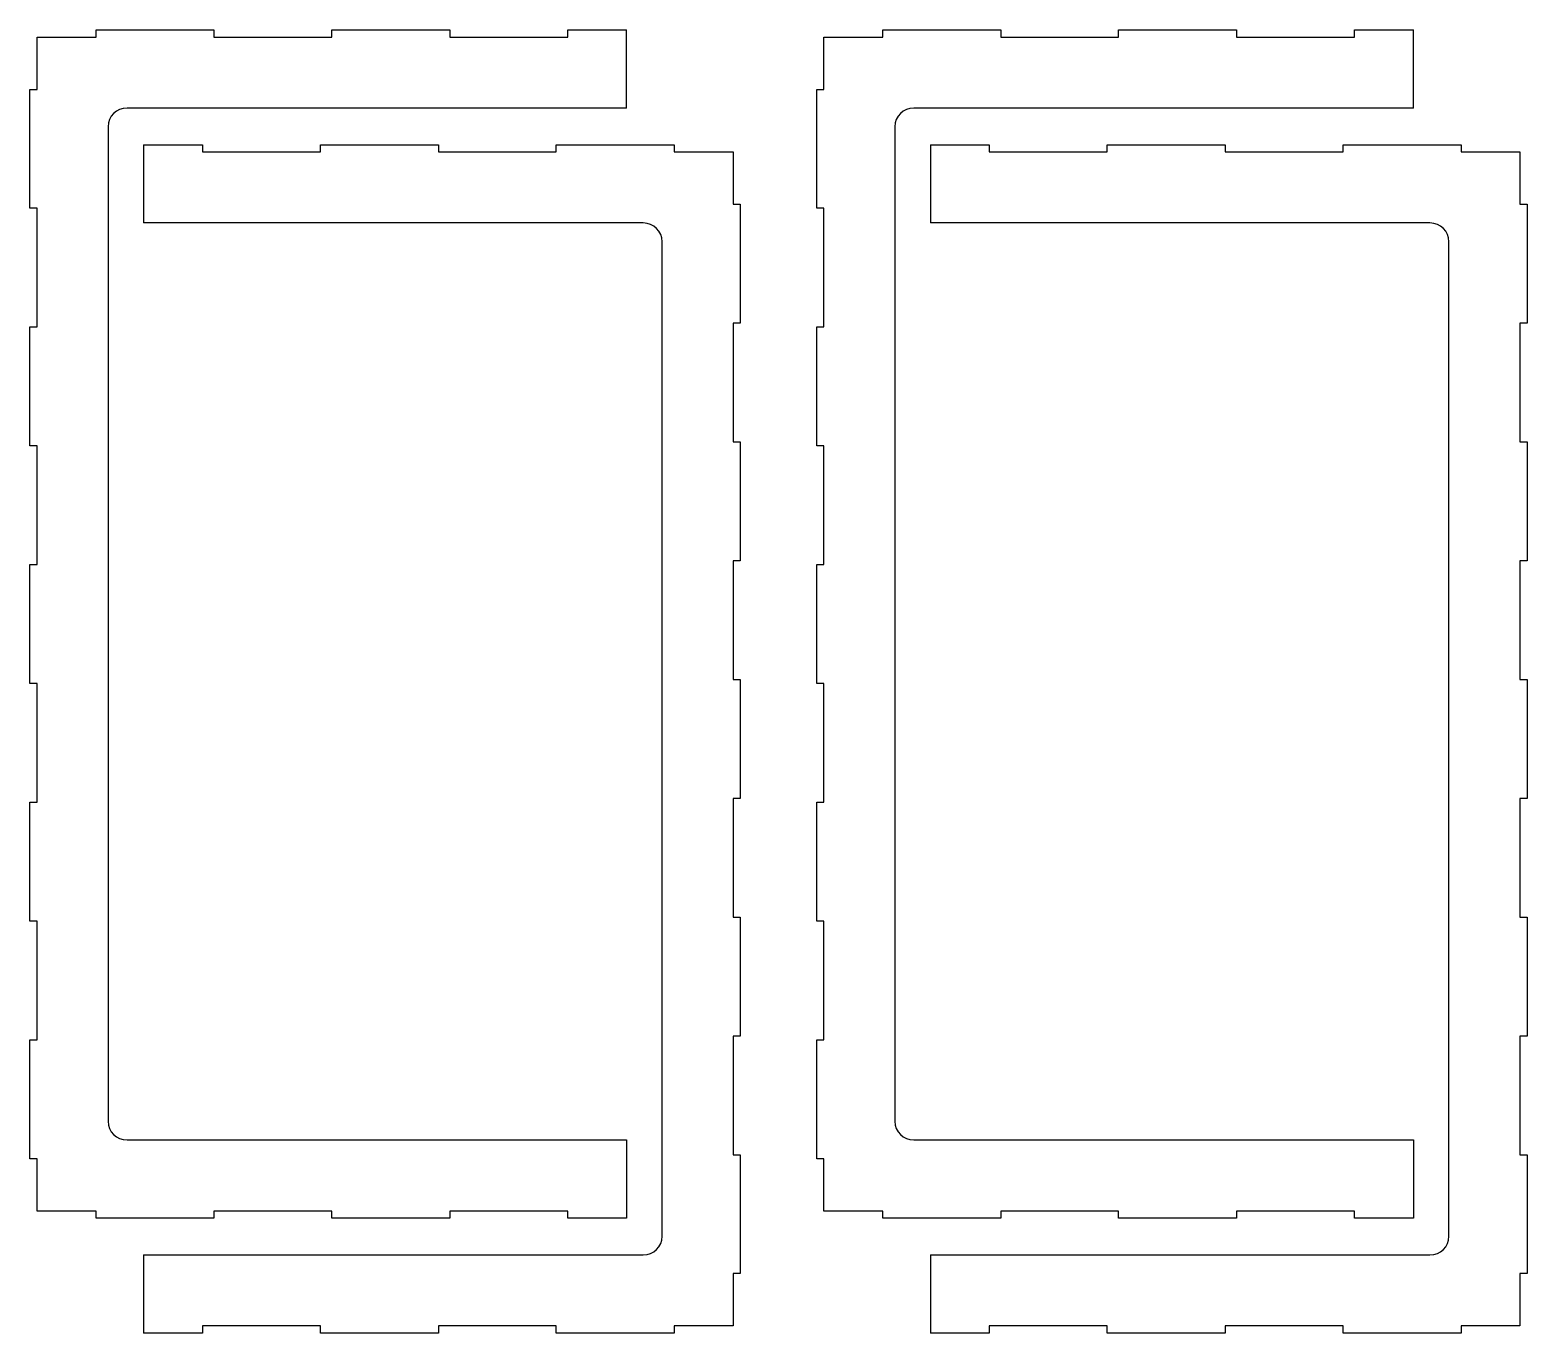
# Model space of a CAD drawing. Extents: x -1160 to -191, y -868 to 807.
# Drawn here: x -936 to -304, y 256 to 807 of the extents above; entities that cross this region are included whole.
import ezdxf

# ---------------------------------------------------------------- set-up
doc = ezdxf.new("R2010")
doc.units = 0
doc.layers.add('Default', color=7, linetype='Continuous')
doc.layers.add('Layer_1', color=7, linetype='Continuous')

msp = doc.modelspace()

# ---------------------------------------------------------------- linework, layer by layer
at = {"layer": 'Default'}
for p, q in [((-684.27, 774), (-684.27, 807)), ((-352, 774), (-352, 807)), ((-888.26, 758.43), (-888.26, 725.43)), ((-555.99, 758.43), (-555.99, 725.43)), ((-684.27, 338), (-684.27, 305)), ((-352, 338), (-352, 305)), ((-888.26, 289.43), (-888.26, 256.43)), ((-555.99, 289.43), (-555.99, 256.43))]:
    msp.add_line(p, q, dxfattribs=at)
at = {"layer": 'Layer_1'}
for points, knots in [([(-684.27, 305), (-696.1, 305), (-707.93, 305), (-709.17, 305), (-709.17, 305.15), (-709.17, 307.85), (-709.17, 308), (-711.66, 308), (-756.48, 308), (-758.97, 308), (-758.97, 307.85), (-758.97, 305.15), (-758.97, 305), (-761.46, 305), (-806.28, 305), (-808.77, 305), (-808.77, 305.15), (-808.77, 307.85), (-808.77, 308), (-811.26, 308), (-856.08, 308), (-858.57, 308), (-858.57, 307.85), (-858.57, 305.15), (-858.57, 305), (-861.06, 305), (-905.88, 305), (-908.37, 305), (-908.37, 305.15), (-908.37, 307.85), (-908.37, 308), (-909.62, 308), (-932.03, 308), (-933.27, 308), (-933.27, 309.11), (-933.27, 329), (-933.27, 330.1), (-933.42, 330.1), (-936.12, 330.1), (-936.27, 330.1), (-936.27, 332.61), (-936.27, 377.79), (-936.27, 380.3), (-936.12, 380.3), (-933.42, 380.3), (-933.27, 380.3), (-933.27, 382.81), (-933.27, 427.99), (-933.27, 430.5), (-933.42, 430.5), (-936.12, 430.5), (-936.27, 430.5), (-936.27, 433.01), (-936.27, 478.19), (-936.27, 480.7), (-936.12, 480.7), (-933.42, 480.7), (-933.27, 480.7), (-933.27, 483.21), (-933.27, 528.39), (-933.27, 530.9), (-933.42, 530.9), (-936.12, 530.9), (-936.27, 530.9), (-936.27, 533.41), (-936.27, 578.59), (-936.27, 581.1), (-936.12, 581.1), (-933.42, 581.1), (-933.27, 581.1), (-933.27, 583.61), (-933.27, 628.79), (-933.27, 631.3), (-933.42, 631.3), (-936.12, 631.3), (-936.27, 631.3), (-936.27, 633.81), (-936.27, 678.99), (-936.27, 681.5), (-936.12, 681.5), (-933.42, 681.5), (-933.27, 681.5), (-933.27, 684.01), (-933.27, 729.19), (-933.27, 731.7), (-933.42, 731.7), (-936.12, 731.7), (-936.27, 731.7), (-936.27, 734.21), (-936.27, 779.39), (-936.27, 781.9), (-936.12, 781.9), (-933.42, 781.9), (-933.27, 781.9), (-933.27, 783), (-933.27, 802.89), (-933.27, 804), (-932.03, 804), (-909.62, 804), (-908.37, 804), (-908.37, 804.15), (-908.37, 806.85), (-908.37, 807), (-905.88, 807), (-861.06, 807), (-858.57, 807), (-858.57, 806.85), (-858.57, 804.15), (-858.57, 804), (-856.08, 804), (-811.26, 804), (-808.77, 804), (-808.77, 804.15), (-808.77, 806.85), (-808.77, 807), (-806.28, 807), (-761.46, 807), (-758.97, 807), (-758.97, 806.85), (-758.97, 804.15), (-758.97, 804), (-756.48, 804), (-711.66, 804), (-709.17, 804), (-709.17, 804.15), (-709.17, 806.85), (-709.17, 807), (-707.93, 807), (-696.1, 807), (-684.27, 807)], [9.5, 9.5, 9.5, 9.5, 10, 10, 10, 11, 11, 11, 12, 12, 12, 13, 13, 13, 14, 14, 14, 15, 15, 15, 16, 16, 16, 17, 17, 17, 18, 18, 18, 19, 19, 19, 20, 20, 20, 21, 21, 21, 22, 22, 22, 23, 23, 23, 24, 24, 24, 25, 25, 25, 26, 26, 26, 27, 27, 27, 28, 28, 28, 29, 29, 29, 30, 30, 30, 31, 31, 31, 32, 32, 32, 33, 33, 33, 34, 34, 34, 35, 35, 35, 36, 36, 36, 37, 37, 37, 38, 38, 38, 39, 39, 39, 40, 40, 40, 41, 41, 41, 42, 42, 42, 43, 43, 43, 44, 44, 44, 45, 45, 45, 46, 46, 46, 47, 47, 47, 48, 48, 48, 49, 49, 49, 50, 50, 50, 51, 51, 51, 51.5, 51.5, 51.5, 51.5]), ([(-352, 305), (-363.83, 305), (-375.65, 305), (-376.9, 305), (-376.9, 305.15), (-376.9, 307.85), (-376.9, 308), (-379.39, 308), (-424.21, 308), (-426.7, 308), (-426.7, 307.85), (-426.7, 305.15), (-426.7, 305), (-429.19, 305), (-474.01, 305), (-476.5, 305), (-476.5, 305.15), (-476.5, 307.85), (-476.5, 308), (-478.99, 308), (-523.81, 308), (-526.3, 308), (-526.3, 307.85), (-526.3, 305.15), (-526.3, 305), (-528.79, 305), (-573.61, 305), (-576.1, 305), (-576.1, 305.15), (-576.1, 307.85), (-576.1, 308), (-577.35, 308), (-599.75, 308), (-601, 308), (-601, 309.11), (-601, 329), (-601, 330.1), (-601.15, 330.1), (-603.85, 330.1), (-604, 330.1), (-604, 332.61), (-604, 377.79), (-604, 380.3), (-603.85, 380.3), (-601.15, 380.3), (-601, 380.3), (-601, 382.81), (-601, 427.99), (-601, 430.5), (-601.15, 430.5), (-603.85, 430.5), (-604, 430.5), (-604, 433.01), (-604, 478.19), (-604, 480.7), (-603.85, 480.7), (-601.15, 480.7), (-601, 480.7), (-601, 483.21), (-601, 528.39), (-601, 530.9), (-601.15, 530.9), (-603.85, 530.9), (-604, 530.9), (-604, 533.41), (-604, 578.59), (-604, 581.1), (-603.85, 581.1), (-601.15, 581.1), (-601, 581.1), (-601, 583.61), (-601, 628.79), (-601, 631.3), (-601.15, 631.3), (-603.85, 631.3), (-604, 631.3), (-604, 633.81), (-604, 678.99), (-604, 681.5), (-603.85, 681.5), (-601.15, 681.5), (-601, 681.5), (-601, 684.01), (-601, 729.19), (-601, 731.7), (-601.15, 731.7), (-603.85, 731.7), (-604, 731.7), (-604, 734.21), (-604, 779.39), (-604, 781.9), (-603.85, 781.9), (-601.15, 781.9), (-601, 781.9), (-601, 783), (-601, 802.89), (-601, 804), (-599.75, 804), (-577.35, 804), (-576.1, 804), (-576.1, 804.15), (-576.1, 806.85), (-576.1, 807), (-573.61, 807), (-528.79, 807), (-526.3, 807), (-526.3, 806.85), (-526.3, 804.15), (-526.3, 804), (-523.81, 804), (-478.99, 804), (-476.5, 804), (-476.5, 804.15), (-476.5, 806.85), (-476.5, 807), (-474.01, 807), (-429.19, 807), (-426.7, 807), (-426.7, 806.85), (-426.7, 804.15), (-426.7, 804), (-424.21, 804), (-379.39, 804), (-376.9, 804), (-376.9, 804.15), (-376.9, 806.85), (-376.9, 807), (-375.65, 807), (-363.83, 807), (-352, 807)], [9.5, 9.5, 9.5, 9.5, 10, 10, 10, 11, 11, 11, 12, 12, 12, 13, 13, 13, 14, 14, 14, 15, 15, 15, 16, 16, 16, 17, 17, 17, 18, 18, 18, 19, 19, 19, 20, 20, 20, 21, 21, 21, 22, 22, 22, 23, 23, 23, 24, 24, 24, 25, 25, 25, 26, 26, 26, 27, 27, 27, 28, 28, 28, 29, 29, 29, 30, 30, 30, 31, 31, 31, 32, 32, 32, 33, 33, 33, 34, 34, 34, 35, 35, 35, 36, 36, 36, 37, 37, 37, 38, 38, 38, 39, 39, 39, 40, 40, 40, 41, 41, 41, 42, 42, 42, 43, 43, 43, 44, 44, 44, 45, 45, 45, 46, 46, 46, 47, 47, 47, 48, 48, 48, 49, 49, 49, 50, 50, 50, 51, 51, 51, 51.5, 51.5, 51.5, 51.5]), ([(-684.27, 774), (-784.5, 774), (-884.72, 774), (-895.27, 774), (-899.68, 774), (-903.27, 770.46), (-903.27, 766.11), (-903.27, 745.1), (-903.27, 366.9), (-903.27, 345.89), (-903.27, 341.55), (-899.68, 338), (-895.27, 338), (-884.72, 338), (-784.5, 338), (-684.27, 338)], [4.5, 4.5, 4.5, 4.5, 5, 5, 5, 6, 6, 6, 7, 7, 7, 8, 8, 8, 8.5, 8.5, 8.5, 8.5]), ([(-352, 774), (-452.23, 774), (-552.45, 774), (-563, 774), (-567.41, 774), (-571, 770.46), (-571, 766.11), (-571, 745.1), (-571, 366.9), (-571, 345.89), (-571, 341.55), (-567.41, 338), (-563, 338), (-552.45, 338), (-452.23, 338), (-352, 338)], [4.5, 4.5, 4.5, 4.5, 5, 5, 5, 6, 6, 6, 7, 7, 7, 8, 8, 8, 8.5, 8.5, 8.5, 8.5]), ([(-888.26, 758.43), (-876.43, 758.43), (-864.61, 758.43), (-863.36, 758.43), (-863.36, 758.28), (-863.36, 755.58), (-863.36, 755.43), (-860.87, 755.43), (-816.05, 755.43), (-813.56, 755.43), (-813.56, 755.58), (-813.56, 758.28), (-813.56, 758.43), (-811.07, 758.43), (-766.25, 758.43), (-763.76, 758.43), (-763.76, 758.28), (-763.76, 755.58), (-763.76, 755.43), (-761.27, 755.43), (-716.45, 755.43), (-713.96, 755.43), (-713.96, 755.58), (-713.96, 758.28), (-713.96, 758.43), (-711.47, 758.43), (-666.65, 758.43), (-664.16, 758.43), (-664.16, 758.28), (-664.16, 755.58), (-664.16, 755.43), (-662.92, 755.43), (-640.51, 755.43), (-639.26, 755.43), (-639.26, 754.32), (-639.26, 734.43), (-639.26, 733.33), (-639.11, 733.33), (-636.41, 733.33), (-636.26, 733.33), (-636.26, 730.82), (-636.26, 685.64), (-636.26, 683.13), (-636.41, 683.13), (-639.11, 683.13), (-639.26, 683.13), (-639.26, 680.62), (-639.26, 635.44), (-639.26, 632.93), (-639.11, 632.93), (-636.41, 632.93), (-636.26, 632.93), (-636.26, 630.42), (-636.26, 585.24), (-636.26, 582.73), (-636.41, 582.73), (-639.11, 582.73), (-639.26, 582.73), (-639.26, 580.22), (-639.26, 535.04), (-639.26, 532.53), (-639.11, 532.53), (-636.41, 532.53), (-636.26, 532.53), (-636.26, 530.02), (-636.26, 484.84), (-636.26, 482.33), (-636.41, 482.33), (-639.11, 482.33), (-639.26, 482.33), (-639.26, 479.82), (-639.26, 434.64), (-639.26, 432.13), (-639.11, 432.13), (-636.41, 432.13), (-636.26, 432.13), (-636.26, 429.62), (-636.26, 384.44), (-636.26, 381.93), (-636.41, 381.93), (-639.11, 381.93), (-639.26, 381.93), (-639.26, 379.42), (-639.26, 334.24), (-639.26, 331.73), (-639.11, 331.73), (-636.41, 331.73), (-636.26, 331.73), (-636.26, 329.22), (-636.26, 284.04), (-636.26, 281.53), (-636.41, 281.53), (-639.11, 281.53), (-639.26, 281.53), (-639.26, 280.42), (-639.26, 260.53), (-639.26, 259.43), (-640.51, 259.43), (-662.92, 259.43), (-664.16, 259.43), (-664.16, 259.28), (-664.16, 256.58), (-664.16, 256.43), (-666.65, 256.43), (-711.47, 256.43), (-713.96, 256.43), (-713.96, 256.58), (-713.96, 259.28), (-713.96, 259.43), (-716.45, 259.43), (-761.27, 259.43), (-763.76, 259.43), (-763.76, 259.28), (-763.76, 256.58), (-763.76, 256.43), (-766.25, 256.43), (-811.07, 256.43), (-813.56, 256.43), (-813.56, 256.58), (-813.56, 259.28), (-813.56, 259.43), (-816.05, 259.43), (-860.87, 259.43), (-863.36, 259.43), (-863.36, 259.28), (-863.36, 256.58), (-863.36, 256.43), (-864.61, 256.43), (-876.43, 256.43), (-888.26, 256.43)], [51.5, 51.5, 51.5, 51.5, 52, 52, 52, 53, 53, 53, 54, 54, 54, 55, 55, 55, 56, 56, 56, 57, 57, 57, 58, 58, 58, 59, 59, 59, 60, 60, 60, 61, 61, 61, 62, 62, 62, 63, 63, 63, 64, 64, 64, 65, 65, 65, 66, 66, 66, 67, 67, 67, 68, 68, 68, 69, 69, 69, 70, 70, 70, 71, 71, 71, 72, 72, 72, 73, 73, 73, 74, 74, 74, 75, 75, 75, 76, 76, 76, 77, 77, 77, 78, 78, 78, 79, 79, 79, 80, 80, 80, 81, 81, 81, 82, 82, 82, 83, 83, 83, 84, 84, 84, 85, 85, 85, 86, 86, 86, 87, 87, 87, 88, 88, 88, 89, 89, 89, 90, 90, 90, 91, 91, 91, 92, 92, 92, 93, 93, 93, 93.5, 93.5, 93.5, 93.5]), ([(-555.99, 758.43), (-544.16, 758.43), (-532.34, 758.43), (-531.09, 758.43), (-531.09, 758.28), (-531.09, 755.58), (-531.09, 755.43), (-528.6, 755.43), (-483.78, 755.43), (-481.29, 755.43), (-481.29, 755.58), (-481.29, 758.28), (-481.29, 758.43), (-478.8, 758.43), (-433.98, 758.43), (-431.49, 758.43), (-431.49, 758.28), (-431.49, 755.58), (-431.49, 755.43), (-429, 755.43), (-384.18, 755.43), (-381.69, 755.43), (-381.69, 755.58), (-381.69, 758.28), (-381.69, 758.43), (-379.2, 758.43), (-334.38, 758.43), (-331.89, 758.43), (-331.89, 758.28), (-331.89, 755.58), (-331.89, 755.43), (-330.65, 755.43), (-308.24, 755.43), (-306.99, 755.43), (-306.99, 754.32), (-306.99, 734.43), (-306.99, 733.33), (-306.84, 733.33), (-304.14, 733.33), (-303.99, 733.33), (-303.99, 730.82), (-303.99, 685.64), (-303.99, 683.13), (-304.14, 683.13), (-306.84, 683.13), (-306.99, 683.13), (-306.99, 680.62), (-306.99, 635.44), (-306.99, 632.93), (-306.84, 632.93), (-304.14, 632.93), (-303.99, 632.93), (-303.99, 630.42), (-303.99, 585.24), (-303.99, 582.73), (-304.14, 582.73), (-306.84, 582.73), (-306.99, 582.73), (-306.99, 580.22), (-306.99, 535.04), (-306.99, 532.53), (-306.84, 532.53), (-304.14, 532.53), (-303.99, 532.53), (-303.99, 530.02), (-303.99, 484.84), (-303.99, 482.33), (-304.14, 482.33), (-306.84, 482.33), (-306.99, 482.33), (-306.99, 479.82), (-306.99, 434.64), (-306.99, 432.13), (-306.84, 432.13), (-304.14, 432.13), (-303.99, 432.13), (-303.99, 429.62), (-303.99, 384.44), (-303.99, 381.93), (-304.14, 381.93), (-306.84, 381.93), (-306.99, 381.93), (-306.99, 379.42), (-306.99, 334.24), (-306.99, 331.73), (-306.84, 331.73), (-304.14, 331.73), (-303.99, 331.73), (-303.99, 329.22), (-303.99, 284.04), (-303.99, 281.53), (-304.14, 281.53), (-306.84, 281.53), (-306.99, 281.53), (-306.99, 280.42), (-306.99, 260.53), (-306.99, 259.43), (-308.24, 259.43), (-330.65, 259.43), (-331.89, 259.43), (-331.89, 259.28), (-331.89, 256.58), (-331.89, 256.43), (-334.38, 256.43), (-379.2, 256.43), (-381.69, 256.43), (-381.69, 256.58), (-381.69, 259.28), (-381.69, 259.43), (-384.18, 259.43), (-429, 259.43), (-431.49, 259.43), (-431.49, 259.28), (-431.49, 256.58), (-431.49, 256.43), (-433.98, 256.43), (-478.8, 256.43), (-481.29, 256.43), (-481.29, 256.58), (-481.29, 259.28), (-481.29, 259.43), (-483.78, 259.43), (-528.6, 259.43), (-531.09, 259.43), (-531.09, 259.28), (-531.09, 256.58), (-531.09, 256.43), (-532.34, 256.43), (-544.16, 256.43), (-555.99, 256.43)], [51.5, 51.5, 51.5, 51.5, 52, 52, 52, 53, 53, 53, 54, 54, 54, 55, 55, 55, 56, 56, 56, 57, 57, 57, 58, 58, 58, 59, 59, 59, 60, 60, 60, 61, 61, 61, 62, 62, 62, 63, 63, 63, 64, 64, 64, 65, 65, 65, 66, 66, 66, 67, 67, 67, 68, 68, 68, 69, 69, 69, 70, 70, 70, 71, 71, 71, 72, 72, 72, 73, 73, 73, 74, 74, 74, 75, 75, 75, 76, 76, 76, 77, 77, 77, 78, 78, 78, 79, 79, 79, 80, 80, 80, 81, 81, 81, 82, 82, 82, 83, 83, 83, 84, 84, 84, 85, 85, 85, 86, 86, 86, 87, 87, 87, 88, 88, 88, 89, 89, 89, 90, 90, 90, 91, 91, 91, 92, 92, 92, 93, 93, 93, 93.5, 93.5, 93.5, 93.5]), ([(-888.26, 289.43), (-788.04, 289.43), (-687.81, 289.43), (-677.26, 289.43), (-672.86, 289.43), (-669.26, 292.97), (-669.26, 297.32), (-669.26, 318.33), (-669.26, 696.53), (-669.26, 717.54), (-669.26, 721.88), (-672.86, 725.43), (-677.26, 725.43), (-687.81, 725.43), (-788.04, 725.43), (-888.26, 725.43)], [0.5, 0.5, 0.5, 0.5, 1, 1, 1, 2, 2, 2, 3, 3, 3, 4, 4, 4, 4.5, 4.5, 4.5, 4.5]), ([(-555.99, 289.43), (-455.77, 289.43), (-355.54, 289.43), (-344.99, 289.43), (-340.59, 289.43), (-336.99, 292.97), (-336.99, 297.32), (-336.99, 318.33), (-336.99, 696.53), (-336.99, 717.54), (-336.99, 721.88), (-340.59, 725.43), (-344.99, 725.43), (-355.54, 725.43), (-455.77, 725.43), (-555.99, 725.43)], [0.5, 0.5, 0.5, 0.5, 1, 1, 1, 2, 2, 2, 3, 3, 3, 4, 4, 4, 4.5, 4.5, 4.5, 4.5])]:
    msp.add_open_spline(points, degree=3, knots=knots, dxfattribs=at)

doc.saveas('drawing.dxf')
